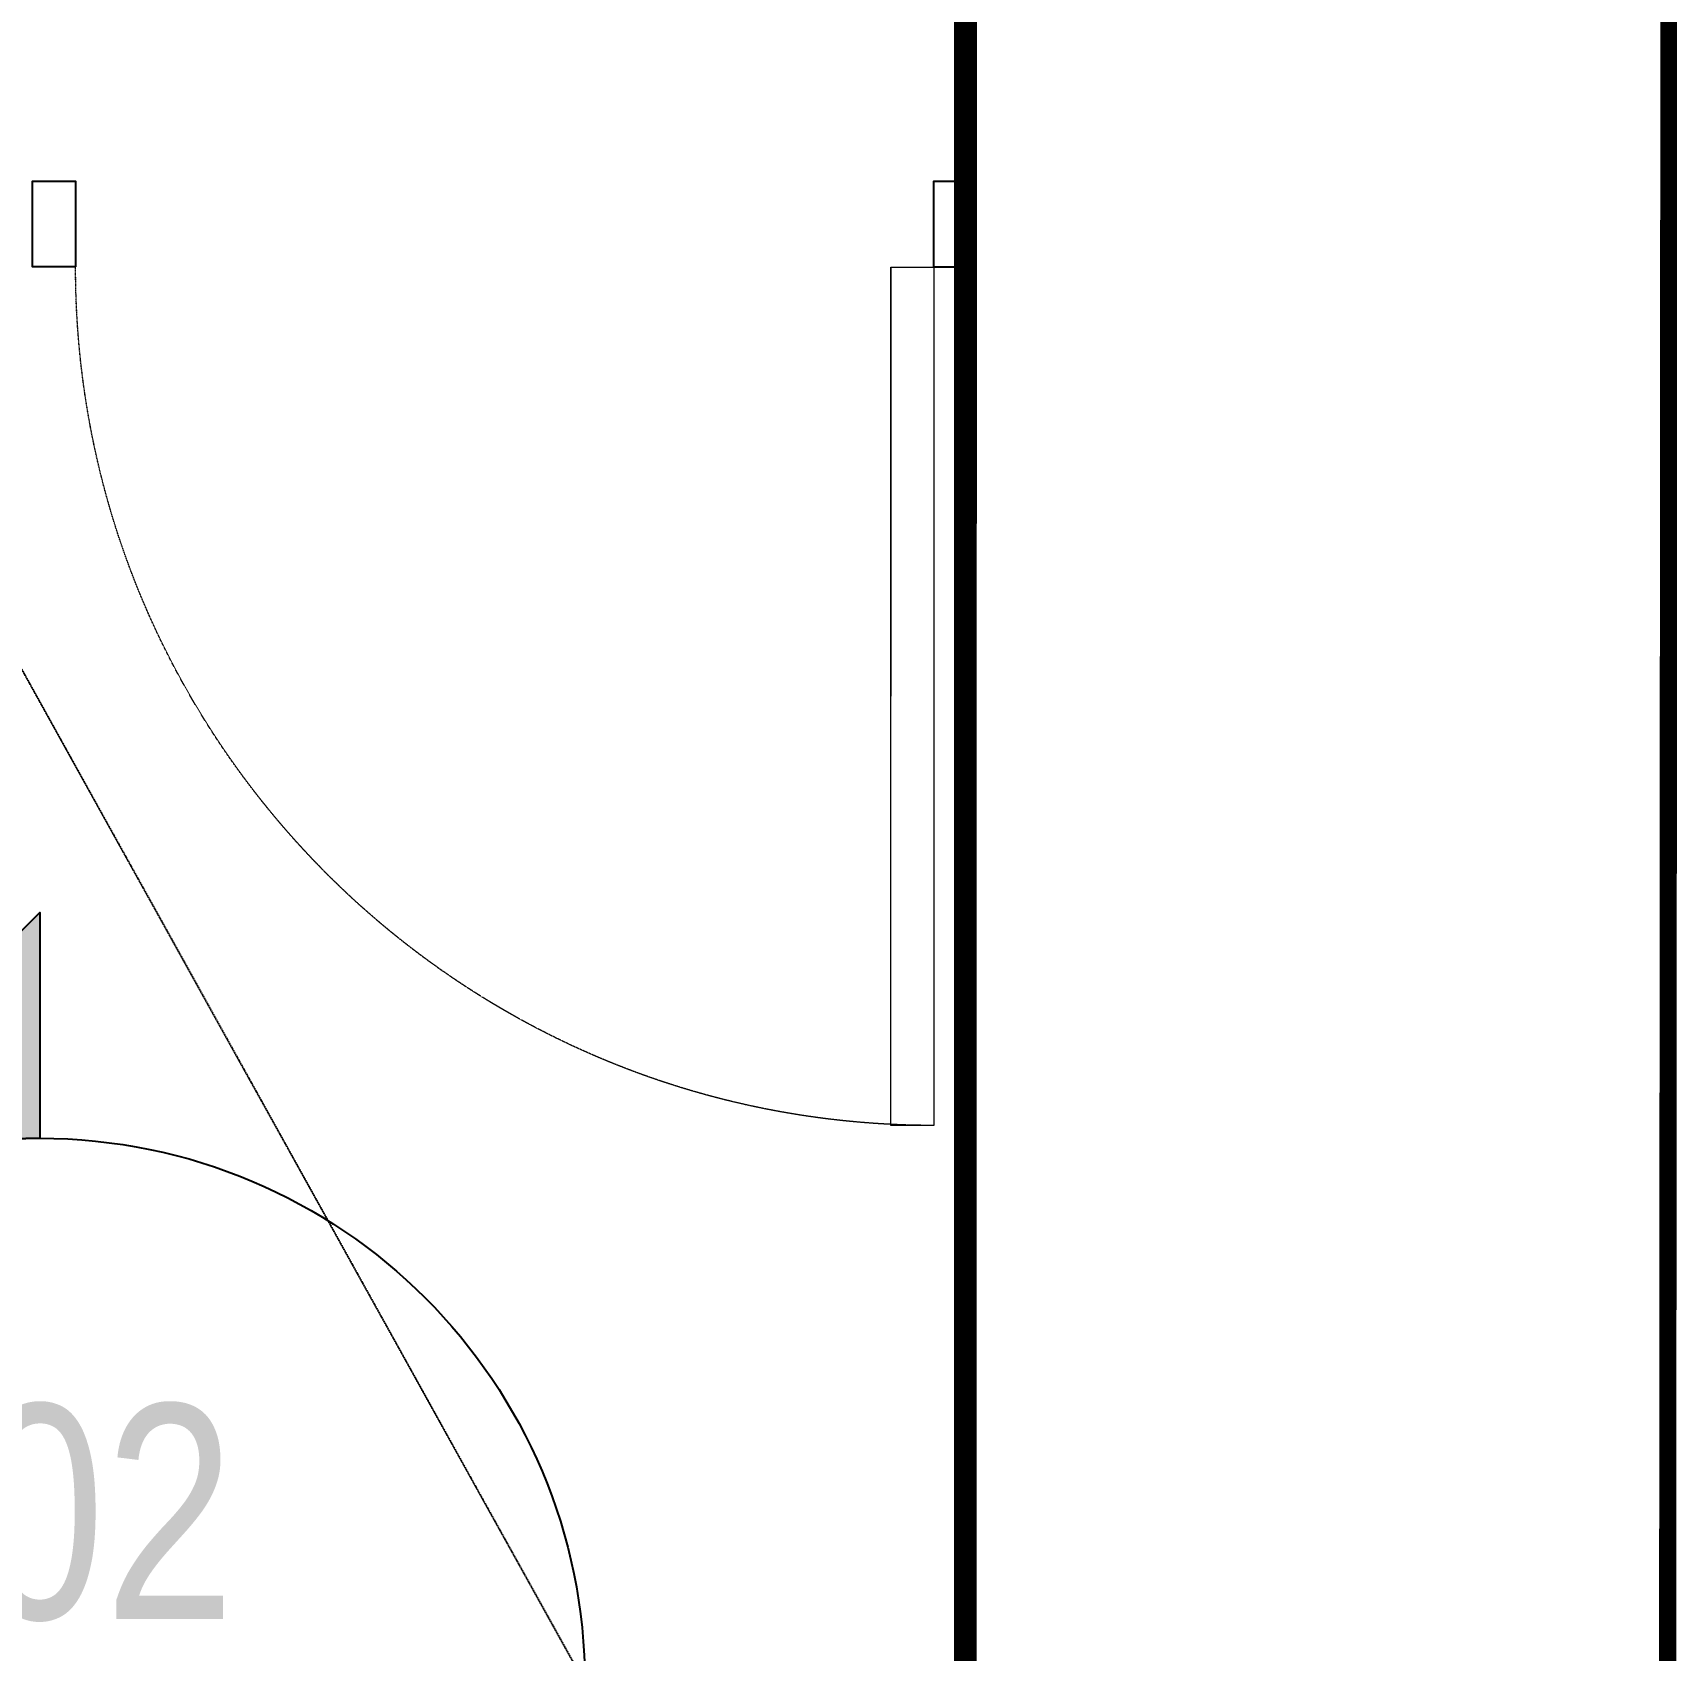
# Model space of a CAD drawing. Header units: centimetres. Extents: x -6122352 to 6876996, y -1694241 to 2592194.
# Drawn here: x 6336 to 8239, y -30361 to -28477 of the extents above; entities that cross this region are included whole.
import ezdxf
from ezdxf.enums import TextEntityAlignment as Align
from ezdxf.xclip import XClip

# ---------------------------------------------------------------- set-up
doc = ezdxf.new("R2010")
doc.units = ezdxf.units.CM
doc.header["$MEASUREMENT"] = 0
doc.header["$XCLIPFRAME"] = 2
for name, pattern in [('23585-XR-AR-END-GROUND FLOOR$0$XR-END-GROUND FLOOR PLAN$0$HIDDEN2', [0.1875, 0.125, -0.0625]), ('DASHED2', [0.375, 0.25, -0.125]), ('XR-AR-END-SETTING OUT PLAN$0$23261-XR-AR-SI-GF$0$HIDDEN', [0.375, 0.25, -0.125]), ('XR-AR-END-SETTING OUT PLAN$0$23585-XR-AR-END-GROUND FLOOR$0$23261-XR-AR-SI-GF$0$HIDDEN', [0.375, 0.25, -0.125]), ('XR-AR-END-SETTING OUT PLAN$0$23585-XR-AR-END-GROUND FLOOR$0$XR-END-GROUND FLOOR PLAN$0$HIDDEN2', [0.1875, 0.125, -0.0625])]:
    doc.linetypes.add(name, pattern=pattern)
for name, color, linetype in [('00-MI-DIM', 7, 'Continuous'), ('23585-XR-AR-BOUNDARY WALLS AND SETBACKS$0$setback', 7, 'XR-AR-END-SETTING OUT PLAN$0$23261-XR-AR-SI-GF$0$HIDDEN'), ('@MI-REF LAYER', 7, 'Continuous'), ('B_TH_4', 7, 'Continuous')]:
    doc.layers.add(name, color=color, linetype=linetype)
doc.layers.add('08-Compound Wall-3', color=5, linetype='Continuous', lineweight=25, true_color=0x0000ff)
for name, color, linetype, lineweight in [('23585-XR-AR-END-GROUND FLOOR$0$A-LOVR-PLAN', 251, 'Continuous', 9), ('A-ANNO-TEXT', 3, 'Continuous', 25), ('XR-AR-END-SETTING OUT PLAN$0$23585-XR-AR-END-GROUND FLOOR$0$A-FLOR-OVHD', 9, 'XR-AR-END-SETTING OUT PLAN$0$23585-XR-AR-END-GROUND FLOOR$0$23261-XR-AR-SI-GF$0$HIDDEN', 15), ('XR-AR-END-SETTING OUT PLAN$0$23585-XR-AR-END-GROUND FLOOR$0$A-GLAZ-SILL', 8, 'Continuous', 5), ('XR-AR-END-SETTING OUT PLAN$0$23585-XR-AR-END-GROUND FLOOR$0$A-GLAZ-WNDO', 232, 'Continuous', 9), ('XR-AR-END-SETTING OUT PLAN$0$23585-XR-AR-END-GROUND FLOOR$0$A-LOVR-PLAN', 111, 'Continuous', 9), ('XR-AR-END-SETTING OUT PLAN$0$23585-XR-AR-END-GROUND FLOOR$0$A-WALL', 7, 'Continuous', 30)]:
    doc.layers.add(name, color=color, linetype=linetype, lineweight=lineweight)
doc.styles.add('Arial Narrow', font='ARIALN.TTF', dxfattribs={"width": 0.95, "height": 500})
doc.styles.get("Standard").update_dxf_attribs({"font": 'arial.ttf'})
doc.dimstyles.new('LEADER', dxfattribs={"dimtxt": 0.18, "dimasz": 0.25, "dimexe": 0.18, "dimexo": 0.0625, "dimgap": 0.09, "dimtad": 0, "dimtih": 1, "dimtoh": 1, "dimdec": 4, "dimzin": 0, "dimdsep": 46, "dimtxsty": 'Standard', "dimblk": 'DOT', "dimcen": 0.09, "dimadec": 0, "dimazin": 0, "dimtfac": 1, "dimtdec": 4, "dimtofl": 0, "dimtmove": 0, "dimatfit": 3, "dimldrblk": 'DOT', "dimfxl": 1, "dimtolj": 1, "dimtzin": 0, "dimarcsym": 0})

# ---------------------------------------------------------------- blocks, each defined once
blk = doc.blocks.new('23585-XR-AR-BOUNDARY WALLS AND SETBACKS')
at = {"layer": '23585-XR-AR-BOUNDARY WALLS AND SETBACKS$0$setback', "ltscale": 40, "const_width": 0.05}
blk.add_lwpolyline([(496450.1166039872, 2768902.654816253), (496435.739399212, 2768915.828395682), (496431.5844285272, 2768911.293928354), (496427.5310491073, 2768906.870150816), (496423.477649108, 2768902.446350815), (496419.4242262879, 2768898.02272591), (496415.3708491076, 2768893.598950814), (496411.2143615309, 2768889.062660108), (496425.5918737933, 2768875.889272825), (496429.7479994969, 2768880.425195873), (496433.80140178, 2768884.848998366), (496437.8550515898, 2768889.272852725), (496441.9084017799, 2768893.696598366), (496445.9618017811, 2768898.120398366)], close=True, dxfattribs=at)
blk = doc.blocks.new('A$C9d9485f6')
at = {"layer": 'A-ANNO-TEXT', "rotation": 312.4881850805905}
blk.add_blockref('23585-XR-AR-BOUNDARY WALLS AND SETBACKS', (-2377088.534775567, -1504219.252137818), dxfattribs=at)
blk = doc.blocks.new('XR-AR-END-SETTING OUT PLAN$0$23585-XR-AR-END-GROUND FLOOR$0$XR-END-GROUND FLOOR PLAN$0$A$C69996ABC')
at = {"layer": 'XR-AR-END-SETTING OUT PLAN$0$23585-XR-AR-END-GROUND FLOOR$0$A-GLAZ-SILL'}
blk.add_line((0.2499999770720933, 0.9999993968456202), (0.249999977072207, 0.0999993968456252), dxfattribs=at)
at = {"layer": 'XR-AR-END-SETTING OUT PLAN$0$23585-XR-AR-END-GROUND FLOOR$0$A-GLAZ-WNDO'}
for p, q in [((-2.292778056300904e-08, 0.9999993968456202), (-2.292778056300904e-08, 0.9499993968456231)), ((0.2499999770720933, 0.9999993968456202), (-2.292778056300904e-08, 0.9999993968456202)), ((0.1499999770722127, 0.9499993968456231), (0.1499999770722127, 0.9999993968456202)), ((0.1499999770722109, 0.999999396845622), (0.1499999770722127, 0.09999939684562342)), ((-2.292778056300904e-08, 0.9499993968456231), (0.1499999770722127, 0.9499993968456231)), ((-2.292778056300904e-08, 0.9499993968456231), (-2.292778056300904e-08, 0.1499993968456224)), ((0.1499999770722127, 0.1499993968456224), (-2.292778056300904e-08, 0.1499993968456224)), ((-2.292787470992153e-08, 0.09999939684561099), (-2.292787470992153e-08, 0.1499993968456099)), ((0.1499999770722127, 0.0999993968456252), (0.1499999770722127, 0.1499993968456224)), ((0.249999977072207, 0.0999993968456252), (-2.292778056300904e-08, 0.0999993968456252))]:
    blk.add_line(p, q, dxfattribs=at)
blk.add_lwpolyline([(-2.292779299750691e-08, 0.9499993968456231), (-2.292779299750691e-08, 0.1499993968456224), (0.04999997707220416, 0.1499993968456224), (0.04999997707220416, 0.9499993968456231)], close=True, dxfattribs=at)
blk.add_lwpolyline([(0.04999997707215442, 0.0999993968456181), (-2.292784451185526e-08, 0.0999993968456181)], dxfattribs=at)
blk = doc.blocks.new('XR-AR-END-SETTING OUT PLAN$0$23585-XR-AR-END-GROUND FLOOR$0$XR-END-GROUND FLOOR PLAN$0$A$C45491A9B')
blk.add_lwpolyline([(-50, 0), (0, 0), (0, 1000), (-50, 1000)], close=True)
at = {"color": 8, "linetype": 'XR-AR-END-SETTING OUT PLAN$0$23585-XR-AR-END-GROUND FLOOR$0$XR-END-GROUND FLOOR PLAN$0$HIDDEN2'}
blk.add_arc((0, -4.547473508864641e-13), 1000, 90, 180, dxfattribs=at)
blk = doc.blocks.new('23585-XR-AR-END-GROUND FLOOR$0$XR-END-GROUND FLOOR PLAN$0$A$C45491A9B')
blk.add_lwpolyline([(-50, 0), (0, 0), (0, 1000), (-50, 1000)], close=True)
at = {"color": 8, "linetype": '23585-XR-AR-END-GROUND FLOOR$0$XR-END-GROUND FLOOR PLAN$0$HIDDEN2'}
blk.add_arc((0, -4.547473508864641e-13), 1000, 90, 180, dxfattribs=at)
blk = doc.blocks.new('XR-AR-END-SETTING OUT PLAN')
at = {"layer": '08-Compound Wall-3'}
for points in [[(1950.044146533911, 10600.00060864944), (1900.044146533911, 10600.00060864944), (1900.044145320485, 10500.00060864944), (1950.044146842208, 10500.00060864944)], [(3000.044145816123, 10600.00056898237), (2950.044145816123, 10600.00056898237), (2950.044144602697, 10500.00056898237), (3000.04414612442, 10500.00056898237)]]:
    blk.add_lwpolyline(points, close=True, dxfattribs=at)
at = {"layer": 'XR-AR-END-SETTING OUT PLAN$0$23585-XR-AR-END-GROUND FLOOR$0$A-FLOR-OVHD', "color": 8, "ltscale": 5}
for p, q in [((3250.106041446328, 11000.02068042755), (3750.106041744351, 10499.99855422974)), ((3750.106041803956, 10999.99855422974), (3250.106041803956, 10499.99855327606))]:
    blk.add_line(p, q, dxfattribs=at)
at = {"layer": 'XR-AR-END-SETTING OUT PLAN$0$23585-XR-AR-END-GROUND FLOOR$0$A-LOVR-PLAN', "color": 8}
blk.add_lwpolyline([(1900.100967183709, 10600.00063562393), (1900.100967362523, 10500.00063371658)], dxfattribs=at)
for points in [[(1950.100967422128, 10600.00060844421), (1900.100967302918, 10600.00060892105), (1900.100966289639, 10500.00060892105), (1950.100967779756, 10500.00060939789)], [(3000.100967124104, 10600.00057029724), (2950.10096617043, 10600.0005698204), (2950.100965276361, 10500.00057029724), (3000.100966647267, 10500.0005698204)]]:
    blk.add_lwpolyline(points, close=True, dxfattribs=at)
at = {"layer": 'XR-AR-END-SETTING OUT PLAN$0$23585-XR-AR-END-GROUND FLOOR$0$A-WALL', "color": 8}
for points in [[(3850.106042101979, 10500.01968860626), (5750.107330158353, 10500.00084400177), (5750.107415214181, 10250.00188541412), (4790.107357934117, 10249.9985537529), (4790.107358291745, 10149.99855566025), (4540.107357993722, 10149.99855566025), (4540.10735835135, 10249.9985537529), (3000.102095916867, 10249.99855327606), (3000.102079048753, 11999.99910259247), (3250.104392960668, 11999.99910163879), (3250.104392841458, 11100.02067995071), (3850.106042161584, 11100.02068090439), (3850.10604198277, 10499.99947547913)], [(3750.106041803956, 10700.02068090439), (3750.106041803956, 10999.99855422974), (3450.106041863561, 11000.02068042755), (3250.106041446328, 11000.02068042755), (3250.106041803956, 10499.99855327606), (3750.106041744351, 10499.99855422974), (3750.106041803956, 10700.02068090439)]]:
    blk.add_lwpolyline(points, dxfattribs=at)
at = {"color": 8, "xscale": 1000.000000000001, "yscale": 1000.000000000001, "zscale": 1000.000000000001}
blk.add_blockref('XR-AR-END-SETTING OUT PLAN$0$23585-XR-AR-END-GROUND FLOOR$0$XR-END-GROUND FLOOR PLAN$0$A$C69996ABC', (3000.101009145379, 11899.99970579147), dxfattribs=at)
at = {"layer": '23585-XR-AR-END-GROUND FLOOR$0$A-LOVR-PLAN'}
blk.add_blockref('23585-XR-AR-END-GROUND FLOOR$0$XR-END-GROUND FLOOR PLAN$0$A$C45491A9B', (2950.044147029549, 10600.00058481902), dxfattribs=at)
at = {"layer": 'XR-AR-END-SETTING OUT PLAN$0$23585-XR-AR-END-GROUND FLOOR$0$A-LOVR-PLAN', "color": 8}
blk.add_blockref('XR-AR-END-SETTING OUT PLAN$0$23585-XR-AR-END-GROUND FLOOR$0$XR-END-GROUND FLOOR PLAN$0$A$C45491A9B', (2950.100967720151, 10600.00058603287), dxfattribs=at)
blk = doc.blocks.new('END UNIT')
at = {"xscale": 0.001, "yscale": 0.001, "zscale": 0.001}
blk.add_blockref('XR-AR-END-SETTING OUT PLAN', (-9.150201729830158, 0), dxfattribs=at)
blk = doc.blocks.new('TH_4')
at = {"xscale": -1}
blk.add_blockref('END UNIT', (495826.3053798428, 2769130.514097063), dxfattribs=at)
blk = doc.blocks.new('A$C780da55d')
at = {"layer": 'B_TH_4', "xscale": 1.000039159572381, "yscale": 1.000039159572381, "zscale": 1.000039159572381}
blk.add_blockref('TH_4', (-495814.0704651335, -2769239.302089663), dxfattribs=at)
blk = doc.blocks.new('23585-XR-AR-MALDIVE-2$0$TH_4')
blk.add_blockref('A$C780da55d', (495794.655359471, 2769130.864096801))
blk = doc.blocks.new('_Dot')
at = {"color": 0, "linetype": 'ByBlock', "lineweight": -2}
blk.add_line((-0.5, 0), (-1, 0), dxfattribs=at)
at = {"color": 0, "linetype": 'ByBlock', "const_width": 0.5}
blk.add_lwpolyline([(-0.25, 0, 1), (0.25, 0, 1)], format="xyb", close=True, dxfattribs=at)
blk = doc.blocks.new('*U1430')
h = blk.add_hatch(color=94)
edge = h.paths.add_edge_path()
edge.add_line((-5.853590386044781e-15, -6.350000000000011), (-3.839567134987508e-15, -8.98025612106916))
edge.add_line((-3.839567134987508e-15, -8.98025612106916), (-8.98025612106916, -1.4210854715202e-14))
edge.add_line((-8.98025612106916, -1.364422505680946e-14), (-1.243449787580175e-14, 8.980256121069147))
edge.add_line((-1.308023176029987e-14, 8.980256121069147), (-6.554262137165959e-15, 6.349999999999988))
edge.add_arc((-2.326472348102011e-15, -1.154631945610163e-14), 6.35, 90.00000000000004, 269.9999999999999)
at = {"color": 94}
blk.add_line((-6.35, -5.639932965095795e-15), (6.35, -1.127986593019159e-14), dxfattribs=at)
for points in [[(-5.853590386044781e-15, -6.350000000000011), (-3.839567134987508e-15, -8.98025612106916), (-8.98025612106916, -1.364422505680946e-14), (-1.308023176029987e-14, 8.980256121069147), (-6.554262137165959e-15, 6.349999999999988, 0.9999999999999994)], [(-4.490128060534579, 4.490128060534578, 0.4142135623730951), (-4.490128060534578, -4.49012806053458), (-8.98025612106916, -1.236372533598709e-15), (-4.490128060534585, 4.490128060534578)]]:
    blk.add_lwpolyline(points, format="xyb", close=True)
blk.add_circle((-1.409983241273949e-15, -5.639932965095795e-15), 6.35, dxfattribs=at)
at = {"style": 'Arial Narrow', "width": 0.95, "flags": 8}
blk.add_attdef('VIEWNUMBER', text='', height=2.5, dxfattribs=at).set_placement((-1.409983241273949e-15, -5.639932965095795e-15), align=Align.BOTTOM_CENTER)
blk.add_attdef('SHEETNUMBER', text='', height=2.5, dxfattribs=at).set_placement((-1.409983241273949e-15, -1.587500000000005), align=Align.TOP_CENTER)

msp = doc.modelspace()

# ---------------------------------------------------------------- hatches: boundary and pattern name
at = {"layer": '@MI-REF LAYER'}
h = msp.add_hatch(dxfattribs=at)
h.set_pattern_fill('ANSI31', color=256, scale=1999.999998458916, angle=186.7183412143764)
h.set_pattern_definition([(231.7183412143764, (-2377109729.195271, -1504175463.930205), (196.2436825049419, -154.8819453021617), [])])
h.paths.add_polyline_path([(43738.68073460458, -23655.90952470124), (43736.25648319626, -37929.51737877565), (37486.01097863109, -37928.44418349574), (37486.197243826, -37627.81458012816), (13684.76385099723, -37623.72777045512), (13684.84687722102, -37924.35742077498), (7434.601372835674, -37923.28422825205), (7437.096943610057, -23649.45334290319)])

# ---------------------------------------------------------------- block references
at = {"layer": '@MI-REF LAYER', "xscale": 1000, "yscale": 1000, "zscale": 1000}
msp.add_blockref('A$C9d9485f6', (-23958.95045533385, 48155.57226163784), dxfattribs=at)

# ---------------------------------------------------------------- next in the draw order: block references
at = {"layer": '@MI-REF LAYER'}
ref = msp.add_blockref('23585-XR-AR-MALDIVE-2$0$TH_4', (496315359.3231163, 2769027187.440401), dxfattribs=dict(at, xscale=1000, yscale=1000, zscale=1000, rotation=179.9901620673911))
XClip(ref).set_block_clipping_path([(495793.2153157629, 2769154.4444269473), (495793.2173948847, 2769130.5145464716), (495835.2580214902, 2769130.5142366327), (495835.25754821487, 2769154.44424064), (495826.3056661505, 2769154.414231853), (495820.30566120474, 2769154.4142318536), (495814.3055188013, 2769154.4143793155), (495808.30551642505, 2769154.4143793155), (495802.30551159196, 2769154.414379318)])

# ---------------------------------------------------------------- next in the draw order: linework, layer by layer
at = {"layer": '@MI-REF LAYER', "const_width": 5}
msp.add_lwpolyline([(43738.65846700972, -23655.68647766218), (43736.3707715126, -37929.51739833178), (37486.01097861192, -37928.44418374942), (37486.19724531186, -37627.81457926358), (13684.7638511035, -37623.72777036965), (13684.84687715578, -37924.35742079547), (7434.601372811749, -37923.28422822593), (7437.096943796291, -23649.45334273261)], close=True, dxfattribs=at)

# ---------------------------------------------------------------- next in the draw order: block references
at = {"layer": '00-MI-DIM'}
ref = msp.add_blockref('*U1430', (6344.482912798354, -30399.65754114561, 157.4610399852849), dxfattribs=dict(at, xscale=100, yscale=100, zscale=100))
ref.add_attrib('VIEWNUMBER', '102', dxfattribs={"layer": '0', "height": 250, "style": 'Arial Narrow', "width": 0.95}).set_placement((6344.482912798354, -30399.65754114561, 157.4610399852849), align=Align.BOTTOM_CENTER)
ref.add_attrib('SHEETNUMBER', 'G2-T1', dxfattribs={"layer": '0', "height": 250, "style": 'Arial Narrow', "width": 0.95}).set_placement((6344.482912798354, -30558.40754114561, 157.4610399852849), align=Align.TOP_CENTER)

# ---------------------------------------------------------------- next in the draw order: wipeouts: each hides what was drawn before it
at = {"color": 10}
msp.add_wipeout([(43738.68073460458, -23655.909524701237), (43736.25648319626, -37929.51737877564), (37486.010978631086, -37928.44418349573), (37486.197243826, -37627.81458012815), (13684.763850997228, -37623.72777045512), (13684.846877221024, -37924.35742077497), (7434.601372835674, -37923.28422825205), (7437.096943610057, -23649.453342903194)], dxfattribs=at).dxf.layer = '@MI-REF LAYER'

# ---------------------------------------------------------------- next in the draw order: linework, layer by layer
at = {"layer": '@MI-REF LAYER', "color": 1, "const_width": 19.99999999999999}
msp.add_lwpolyline([(4572.265560191201, -41909.35826048387), (8234.699483755801, -38630.33821127684), (8244.538270575751, -25754.69250089318), (8949.033435192448, -25753.98951149006), (8244.538270575751, -25754.69250089318), (8242.210950194707, -22444.0214797439), (4521.340770562556, -18215.36748148876)], dxfattribs=at)

# ---------------------------------------------------------------- next in the draw order: leaders
at = {"layer": '@MI-REF LAYER', "linetype": 'DASHED2'}
msp.add_leader([(6018.582567712905, -28669.84006908866, 157.4610399852849), (8726.202625158568, -33544.11085795476, 157.4610399852849)], dimstyle='LEADER', dxfattribs=at)

doc.saveas('drawing.dxf')
